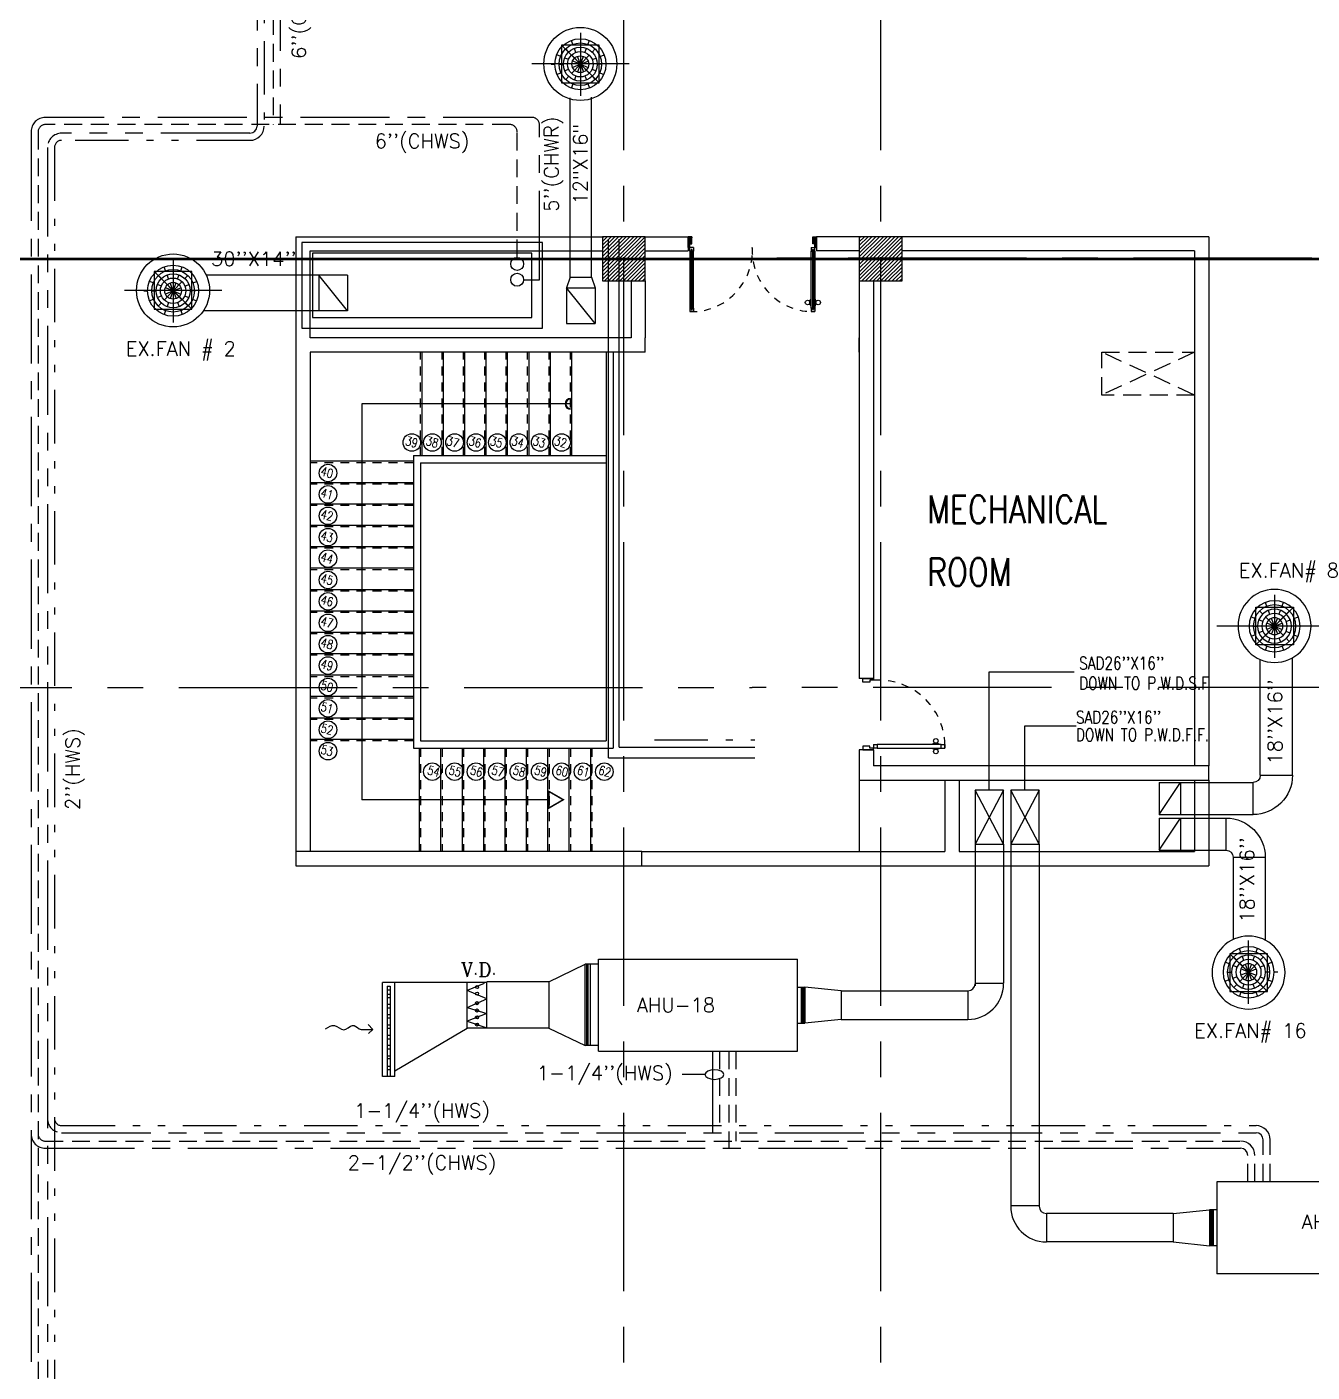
# Model space of a CAD drawing. Extents: x 88808.2 to 88901.9, y 39921.6 to 40000.1.
# Drawn here: x 88866.8 to 88884.82, y 39940.48 to 39959.34 of the extents above; entities that cross this region are included whole.
import ezdxf
from ezdxf.enums import TextEntityAlignment as Align

# ---------------------------------------------------------------- set-up
doc = ezdxf.new("R2010")
doc.units = 0
doc.header["$MEASUREMENT"] = 0
for name, pattern in [('2DASHES', [1.7, 0.75, -0.25, 0.1, -0.25, 0.1, -0.25]), ('CENTER', [2, 1.25, -0.25, 0.25, -0.25]), ('CENTERX2', [4, 2.5, -0.5, 0.5, -0.5]), ('HIDDEN', [0.375, 0.25, -0.125]), ('HIDDEN2', [0.1875, 0.125, -0.0625]), ('PHANTOM', [2.5, 1.25, -0.25, 0.25, -0.25, 0.25, -0.25])]:
    doc.linetypes.add(name, pattern=pattern)
for name, color, linetype in [('AXES', 11, 'CENTERX2'), ('COL', 11, 'CONTINUOUS'), ('DOOR', 11, 'CONTINUOUS'), ('DOOR-NO', 5, 'CONTINUOUS'), ('DUCT', 6, 'CONTINUOUS'), ('EJ', 11, 'CONTINUOUS'), ('EXDUCT', 6, 'CONTINUOUS'), ('HAT', 11, 'CONTINUOUS'), ('IND-ES-L', 11, '2DASHES'), ('RM-NAME', 2, 'CONTINUOUS'), ('ROOF', 11, 'CONTINUOUS'), ('ROOF1', 4, 'CONTINUOUS'), ('SAD', 6, 'CONTINUOUS'), ('SHAFT', 11, 'CONTINUOUS'), ('STR', 11, 'CONTINUOUS'), ('STR-H', 11, 'HIDDEN2'), ('TEXT-AC', 2, 'CONTINUOUS'), ('TXT', 6, 'CONTINUOUS'), ('WALL', 11, 'CONTINUOUS')]:
    doc.layers.add(name, color=color, linetype=linetype)
doc.styles.add('ROMANS', font='ROMANS.shx')
doc.styles.add('STYLE1', font='romanc.shx', dxfattribs={"height": 200})

# ---------------------------------------------------------------- blocks, each defined once
blk = doc.blocks.new('C5')
at = {"layer": 'HAT', "linetype": 'ByBlock'}
h = blk.add_hatch(dxfattribs=at)
h.set_pattern_fill('ANSI31', color=256, scale=300, style=0)
h.set_pattern_definition([(45, (-223356.182, -51411.005), (-26.516504, 26.516504), [])])
h.paths.add_polyline_path([(300, 300), (0, 300), (0, 0), (300, 0)])
h.paths.add_polyline_path([(600, 300), (300, 300), (300, 0), (600, 0)])
at = {"layer": 'COL'}
blk.add_lwpolyline([(600, 300), (0, 300), (0, 0), (600, 0)], close=True, dxfattribs=at)
blk = doc.blocks.new('A$C272A55A0')
at = {"layer": 'DOOR', "color": 0, "linetype": 'ByBlock'}
for p, q in [((0, 900), (0, 1050)), ((50, 1050), (0, 1050)), ((25, 950), (50, 950)), ((25, 900), (25, 950)), ((50, 950), (50, 1050)), ((1750, 950), (1750, 1050)), ((1750, 1050), (1800, 1050)), ((1775, 950), (1750, 950)), ((1775, 900), (1775, 950)), ((1800, 1050), (1800, 900)), ((0, 900), (25, 900)), ((75, 900), (25, 900)), ((25, 850), (25, 900)), ((42, 850), (25, 850)), ((58, 870), (42, 870)), ((42, 870), (42, 850)), ((58, 850), (58, 870)), ((75, 850), (58, 850)), ((75, 900), (75, 850)), ((1725, 900), (1775, 900)), ((1725, 900), (1725, 850)), ((1725, 850), (1742, 850)), ((1742, 870), (1758, 870)), ((1742, 850), (1742, 870)), ((1758, 870), (1758, 850)), ((1758, 850), (1775, 850)), ((1800, 900), (1775, 900)), ((1775, 850), (1775, 900)), ((25, 50), (42, 50)), ((25, 50), (25, 0)), ((25, 0), (75, 0)), ((75, 0), (25, 0)), ((42, 50), (42, 30)), ((42, 30), (58, 30)), ((58, 50), (75, 50)), ((58, 50), (58, 30)), ((75, 50), (75, 0)), ((1718, 160), (1709, 160)), ((1709, 95), (1709, 160)), ((1718, 95), (1709, 95)), ((1725, 173), (1718, 173)), ((1718, 173), (1718, 83)), ((1718, 95), (1718, 160)), ((1725, 83), (1718, 83)), ((1742, 50), (1725, 50)), ((1725, 50), (1725, 0)), ((1775, 0), (1725, 0)), ((1725, 0), (1775, 0)), ((1742, 50), (1742, 30)), ((1758, 30), (1742, 30)), ((1775, 50), (1758, 50)), ((1758, 50), (1758, 30)), ((1775, 173), (1782, 173)), ((1775, 83), (1782, 83)), ((1775, 50), (1775, 0)), ((1782, 173), (1782, 83)), ((1782, 160), (1791, 160)), ((1782, 95), (1782, 160)), ((1782, 95), (1791, 95)), ((1791, 95), (1791, 160))]:
    blk.add_line(p, q, dxfattribs=at)
at = {"layer": 'DOOR', "color": 9, "linetype": 'ByBlock'}
for p, q in [((50, 1050), (0, 1010)), ((50, 1050), (0, 937)), ((50, 1050), (37, 950)), ((1750, 1050), (1800, 1010)), ((1750, 1050), (1800, 937)), ((1750, 1050), (1763, 950))]:
    blk.add_line(p, q, dxfattribs=at)
at = {"layer": 'DOOR', "linetype": 'ByBlock'}
for p, q in [((25, 850), (25, 50)), ((42, 850), (42, 50)), ((58, 850), (58, 50)), ((75, 50), (75, 850)), ((1725, 50), (1725, 850)), ((1742, 850), (1742, 50)), ((1758, 850), (1758, 50)), ((1775, 850), (1775, 50))]:
    blk.add_line(p, q, dxfattribs=at)
at = {"layer": 'DOOR', "color": 0, "linetype": 'ByBlock'}
for centre in [(1676, 128), (1824, 128)]:
    blk.add_circle(centre, 32.4, dxfattribs=at)
at = {"layer": 'DOOR', "color": 9, "linetype": 'ByBlock'}
for centre, radius, start, end in [((50, 1050), 54.4, 203.2074, 270), ((50, 1050), 74.4, 227.7764, 270), ((50, 1050), 94.4, 238.0182, 270), ((50, 1050), 114, 244.0838, 257.3774), ((50, 1050), 34.4, 180, 270), ((50, 1050), 14.4, 180, 270), ((1750, 1050), 14.4, 270, 0), ((1750, 1050), 34.4, 270, 0), ((1750, 1050), 54.4, 270, 336.7926), ((1750, 1050), 74.4, 270, 312.2236), ((1750, 1050), 94.4, 270, 301.9818), ((1750, 1050), 114, 282.6226, 295.9162), ((50, 1050), 134, 248.1598, 259.28), ((50, 1050), 154, 251.1053, 256.2858), ((1750, 1050), 134, 280.72, 291.8402), ((1750, 1050), 154, 283.7142, 288.8947)]:
    blk.add_arc(centre, radius, start, end, dxfattribs=at)
at = {"layer": 'DOOR', "linetype": 'HIDDEN', "ltscale": 0.5}
for centre, start, end in [((50, 851), 268.3174, 3.2965), ((1750, 851), 176.7035, 271.6826)]:
    blk.add_arc(centre, 851, start, end, dxfattribs=at)
at = {"layer": 'WALL', "linetype": 'ByBlock'}
blk.add_line((1800, 900), (1800, 1050), dxfattribs=at)
blk = doc.blocks.new('STL-DR')
at = {"layer": 'DOOR', "color": 0, "linetype": 'ByBlock'}
blk.add_line((0, -150), (0, 0), dxfattribs=at)
at = {"layer": 'DOOR', "linetype": 'ByBlock'}
for p, q in [((50, 0), (0, 0)), ((50, -100), (50, 0)), ((0, -150), (25, -150)), ((25, -150), (25, -100)), ((25, -100), (50, -100)), ((25, -200), (25, -150)), ((75, -150), (25, -150)), ((75, -150), (75, -200)), ((950, 0), (1000, 0)), ((950, -100), (950, 0)), ((975, -100), (950, -100)), ((975, -150), (975, -100)), ((1000, -150), (975, -150)), ((1000, 0), (1000, -150)), ((25, -200), (25, -1100)), ((75, -200), (25, -200)), ((75, -1100), (75, -200)), ((9, -1055), (9, -990)), ((18, -990), (9, -990)), ((18, -1055), (9, -1055)), ((25, -978), (18, -978)), ((18, -978), (18, -1068)), ((18, -1055), (18, -990)), ((25, -1068), (18, -1068)), ((25, -1100), (25, -1150)), ((25, -1100), (75, -1100)), ((75, -978), (82, -978)), ((75, -1068), (82, -1068)), ((75, -1100), (75, -1150)), ((82, -978), (82, -1068)), ((82, -1055), (82, -990)), ((82, -990), (91, -990)), ((82, -1055), (91, -1055)), ((91, -1055), (91, -990)), ((75, -1150), (25, -1150)), ((25, -1150), (75, -1150))]:
    blk.add_line(p, q, dxfattribs=at)
for centre in [(-24, -1023), (124, -1023)]:
    blk.add_circle(centre, 32.4, dxfattribs=at)
at = {"layer": 'DOOR', "linetype": 'HIDDEN', "ltscale": 0.5}
blk.add_arc((50, -223), 928, 271.544, 4.4816, dxfattribs=at)
at = {"layer": 'WALL'}
for p, q in [((0, 0), (0, -150)), ((0, 0), (0, -150)), ((1000, 0), (1000, -150))]:
    blk.add_line(p, q, dxfattribs=at)

msp = doc.modelspace()

# ---------------------------------------------------------------- hatches: boundary and pattern name
at = {"layer": 'DOOR-NO'}
h = msp.add_hatch(dxfattribs=at)
h.set_pattern_fill('ANSI37', color=11, scale=100, angle=180, style=0)
h.set_pattern_definition([(315, (88883.199452, 40105.043749), (-0.0088388347, -0.0088388348), []), (225, (88883.199452, 40105.043749), (-0.0088388347, 0.0088388348), [])])
h.paths.add_polyline_path([(88877.655, 39945.877), (88877.705, 39945.877), (88877.705, 39945.371), (88877.655, 39945.371)])
h = msp.add_hatch(dxfattribs=at)
h.set_pattern_fill('ANSI37', color=11, scale=100, angle=180, style=0)
h.set_pattern_definition([(225, (88877.887452, 40101.92303), (0.0088388347, -0.0088388348), []), (315, (88877.887452, 40101.92303), (0.0088388347, 0.0088388348), [])])
h.paths.add_polyline_path([(88883.432, 39942.756), (88883.382, 39942.756), (88883.382, 39942.25), (88883.432, 39942.25)])

# ---------------------------------------------------------------- linework, layer by layer
at = {"layer": 'AXES'}
for p, q in [((88875.17, 39921.615), (88875.17, 39999.428)), ((88878.77, 39921.615), (88878.77, 39999.428)), ((88809.28, 39956.1), (88876.97, 39956.1)), ((88900.814, 39956.1), (88876.97, 39956.1)), ((88809.28, 39956.08), (88876.97, 39956.08)), ((88900.814, 39956.08), (88876.97, 39956.08)), ((88808.93, 39950.08), (88876.97, 39950.08)), ((88901.164, 39950.08), (88876.97, 39950.08))]:
    msp.add_line(p, q, dxfattribs=at)
at = {"layer": 'COL'}
for p, q in [((88883.37, 39948.98), (88878.67, 39948.98)), ((88883.37, 39948.78), (88883.37, 39948.98)), ((88878.47, 39948.78), (88883.37, 39948.78)), ((88875.42, 39947.78), (88879.67, 39947.78)), ((88875.42, 39947.58), (88879.67, 39947.58))]:
    msp.add_line(p, q, dxfattribs=at)
msp.add_lwpolyline([(88883.37, 39948.78), (88883.37, 39948.98)], dxfattribs=at)
msp.add_lwpolyline([(88875.42, 39947.78), (88870.57, 39947.78), (88870.57, 39947.58), (88875.42, 39947.58)], close=True, dxfattribs=at)
at = {"layer": 'DOOR-NO', "color": 10, "linetype": 'HIDDEN'}
for p, q in [((88870.25, 39976.354), (88870.25, 39957.972)), ((88866.957, 39957.872), (88866.957, 39934.395)), ((88873.572, 39957.972), (88867.057, 39957.972)), ((88873.672, 39956.109), (88873.672, 39957.872)), ((88876.741, 39944.977), (88876.741, 39943.718)), ((88867.057, 39943.718), (88883.816, 39943.718)), ((88884.016, 39943.148), (88884.016, 39943.518))]:
    msp.add_line(p, q, dxfattribs=at)
at = {"layer": 'DOOR-NO', "color": 6, "linetype": '2DASHES'}
for p, q in [((88870.126, 39976.142), (88870.126, 39957.972)), ((88867.186, 39957.651), (88867.186, 39934.611)), ((88869.926, 39957.751), (88867.286, 39957.751)), ((88867.286, 39943.935), (88884.033, 39943.935))]:
    msp.add_line(p, q, dxfattribs=at)
at = {"layer": 'DOOR-NO', "color": 5, "linetype": 'CENTER'}
for p, q in [((88870.35, 39976.254), (88870.35, 39957.972)), ((88873.885, 39958.072), (88867.057, 39958.072)), ((88866.857, 39957.872), (88866.857, 39934.295)), ((88873.985, 39955.795), (88873.985, 39957.972)), ((88867.057, 39943.618), (88883.816, 39943.618))]:
    msp.add_line(p, q, dxfattribs=at)
at = {"layer": 'DOOR-NO', "color": 2, "linetype": 'PHANTOM'}
for p, q in [((88870.026, 39976.042), (88870.026, 39957.951)), ((88869.926, 39957.851), (88867.286, 39957.851)), ((88867.086, 39957.651), (88867.086, 39934.511)), ((88876.41, 39944.977), (88876.41, 39943.835)), ((88867.286, 39943.835), (88884.033, 39943.835))]:
    msp.add_line(p, q, dxfattribs=at)
at = {"layer": 'DOOR-NO', "color": 5}
msp.add_line((88873.763, 39955.795), (88873.985, 39955.795), dxfattribs=at)
at = {"layer": 'DOOR-NO', "color": 3}
for p, q in [((88874.625, 39945.056), (88874.625, 39946.198)), ((88874.652, 39945.056), (88874.652, 39946.198)), ((88874.671, 39945.056), (88874.671, 39946.198)), ((88874.702, 39945.056), (88874.702, 39946.198)), ((88877.655, 39945.877), (88877.655, 39945.371)), ((88877.705, 39945.877), (88877.705, 39945.371)), ((88883.382, 39942.756), (88883.382, 39942.25)), ((88883.432, 39942.756), (88883.432, 39942.25))]:
    msp.add_line(p, q, dxfattribs=at)
at = {"layer": 'DOOR-NO', "color": 6}
for p, q in [((88874.815, 39946.267), (88877.605, 39946.267)), ((88874.815, 39944.977), (88874.815, 39946.267)), ((88874.815, 39944.977), (88874.815, 39946.267)), ((88877.605, 39944.977), (88877.605, 39946.267)), ((88874.815, 39944.977), (88877.605, 39944.977)), ((88886.272, 39943.148), (88883.482, 39943.148)), ((88883.482, 39943.148), (88883.482, 39941.858)), ((88886.272, 39941.858), (88883.482, 39941.858))]:
    msp.add_line(p, q, dxfattribs=at)
at = {"layer": 'DOOR-NO', "color": 6, "linetype": 'HIDDEN'}
for p, q in [((88876.51, 39944.977), (88876.51, 39943.935)), ((88884.233, 39943.148), (88884.233, 39943.735))]:
    msp.add_line(p, q, dxfattribs=at)
at = {"layer": 'DOOR-NO', "color": 5, "linetype": 'HIDDEN'}
for p, q in [((88876.641, 39944.977), (88876.641, 39943.618)), ((88883.916, 39943.148), (88883.916, 39943.518))]:
    msp.add_line(p, q, dxfattribs=at)
at = {"layer": 'DOOR-NO', "color": 4}
msp.add_line((88876.306, 39944.65), (88875.988, 39944.65), dxfattribs=at)
at = {"layer": 'DOOR-NO', "color": 2, "linetype": 'HIDDEN'}
msp.add_line((88884.133, 39943.148), (88884.133, 39943.735), dxfattribs=at)
at = {"layer": 'DOOR-NO', "color": 4}
for points in [[(88880.293, 39948.64), (88880.293, 39950.298), (88881.481, 39950.298)], [(88880.793, 39948.64), (88880.793, 39949.539), (88881.51, 39949.539)]]:
    msp.add_lwpolyline(points, dxfattribs=at)
at = {"layer": 'DOOR-NO', "color": 5, "linetype": 'CENTER'}
for centre, major_axis, start_param, end_param in [((88867.057, 39957.872), (-0.141, 0.141), -0.785398, 0.785398), ((88873.885, 39957.972), (-0.0707, 0.0707), 3.926991, 5.497787), ((88867.057, 39943.818), (-0.141, 0.141), 0.785398, 2.356194)]:
    msp.add_ellipse(centre, major_axis=major_axis, ratio=1, start_param=start_param, end_param=end_param, dxfattribs=at)
at = {"layer": 'DOOR-NO', "color": 10, "linetype": 'HIDDEN'}
for centre, major_axis, start_param, end_param in [((88867.057, 39957.872), (0.0707, 0.0707), 0.785398, 2.356194), ((88873.572, 39957.872), (-0.0707, 0.0707), 3.926991, 5.497787), ((88867.057, 39943.818), (-0.0707, 0.0707), 0.785398, 2.356194)]:
    msp.add_ellipse(centre, major_axis=major_axis, ratio=1, start_param=start_param, end_param=end_param, dxfattribs=at)
at = {"layer": 'DOOR-NO', "color": 2, "linetype": 'HIDDEN'}
for centre, major_axis in [((88867.286, 39957.651), (0.141, 0.141)), ((88867.286, 39944.035), (-0.141, 0.141))]:
    msp.add_ellipse(centre, major_axis=major_axis, ratio=1, start_param=0.785398, end_param=2.356194, dxfattribs=at)
at = {"layer": 'DOOR-NO', "color": 2}
msp.add_ellipse((88869.926, 39957.951), major_axis=(0.0707, 0.0707), ratio=1, start_param=3.926991, end_param=5.497787, dxfattribs=at)
at = {"layer": 'DOOR-NO', "color": 6}
for centre, major_axis in [((88869.926, 39957.951), (0.141, 0.141)), ((88884.033, 39943.735), (-0.141, 0.141))]:
    msp.add_ellipse(centre, major_axis=major_axis, ratio=1, start_param=3.926991, end_param=5.497787, dxfattribs=at)
at = {"layer": 'DOOR-NO', "color": 6, "linetype": 'HIDDEN'}
for centre, major_axis in [((88867.286, 39957.651), (0.0707, 0.0707)), ((88867.286, 39944.035), (-0.0707, 0.0707))]:
    msp.add_ellipse(centre, major_axis=major_axis, ratio=1, start_param=0.785398, end_param=2.356194, dxfattribs=at)
at = {"layer": 'DOOR-NO', "color": 10}
for centre, major_axis, end_param in [((88873.673, 39956.018), (0.0641, 0.0641), 11.780972), ((88873.673, 39955.796), (0.0641, 0.0641), 11.780972), ((88883.816, 39943.518), (0.141, 0.141), 7.068583)]:
    msp.add_ellipse(centre, major_axis=major_axis, ratio=1, start_param=5.497787, end_param=end_param, dxfattribs=at)
at = {"layer": 'DOOR-NO', "color": 4, "extrusion": (0, 0, -1)}
msp.add_ellipse((88876.439, 39944.65), major_axis=(0.133, 0), ratio=0.5, start_param=3.141593, end_param=9.424778, dxfattribs=at)
at = {"layer": 'DOOR-NO', "color": 4}
msp.add_ellipse((88884.033, 39943.735), major_axis=(-0.0707, 0.0707), ratio=1, start_param=3.926991, end_param=5.497787, dxfattribs=at)
at = {"layer": 'DOOR-NO', "color": 5}
msp.add_ellipse((88883.816, 39943.518), major_axis=(-0.0707, 0.0707), ratio=1, start_param=3.926991, end_param=5.497787, dxfattribs=at)
at = {"layer": 'DUCT', "color": 11}
for p, q in [((88874.456, 39959.096), (88874.434, 39959.152)), ((88874.559, 39959.26), (88874.559, 39958.373)), ((88874.666, 39959.096), (88874.688, 39959.152)), ((88874.286, 39958.927), (88874.23, 39958.949)), ((88874.823, 39958.558), (88874.295, 39959.086)), ((88874.823, 39959.086), (88874.295, 39959.086)), ((88874.295, 39959.086), (88874.295, 39958.558)), ((88874.397, 39958.989), (88874.355, 39959.032)), ((88874.561, 39958.818), (88874.438, 39958.945)), ((88874.498, 39958.984), (88874.477, 39959.04)), ((88874.561, 39958.818), (88874.519, 39958.928)), ((88874.561, 39958.818), (88874.684, 39958.945)), ((88874.561, 39958.818), (88874.603, 39958.928)), ((88874.624, 39958.984), (88874.645, 39959.04)), ((88874.725, 39958.989), (88874.767, 39959.032)), ((88874.823, 39958.558), (88874.823, 39959.086)), ((88874.836, 39958.927), (88874.892, 39958.949)), ((88875.242, 39958.822), (88873.88, 39958.822)), ((88874.265, 39958.818), (88874.325, 39958.818)), ((88874.397, 39958.883), (88874.341, 39958.905)), ((88874.4, 39958.748), (88874.345, 39958.724)), ((88874.561, 39958.82), (88874.438, 39958.692)), ((88874.561, 39958.818), (88874.453, 39958.861)), ((88874.561, 39958.818), (88874.454, 39958.772)), ((88874.561, 39958.82), (88874.519, 39958.71)), ((88874.561, 39958.818), (88874.669, 39958.861)), ((88874.561, 39958.82), (88874.684, 39958.692)), ((88874.561, 39958.82), (88874.603, 39958.71)), ((88874.561, 39958.818), (88874.668, 39958.772)), ((88874.723, 39958.748), (88874.777, 39958.724)), ((88874.725, 39958.883), (88874.781, 39958.905)), ((88874.857, 39958.818), (88874.797, 39958.818)), ((88874.29, 39958.7), (88874.235, 39958.676)), ((88874.295, 39958.558), (88874.823, 39958.558)), ((88874.397, 39958.649), (88874.355, 39958.606)), ((88874.498, 39958.654), (88874.477, 39958.598)), ((88874.624, 39958.654), (88874.645, 39958.598)), ((88874.725, 39958.649), (88874.767, 39958.606)), ((88874.832, 39958.7), (88874.887, 39958.676)), ((88874.456, 39958.542), (88874.434, 39958.486)), ((88874.666, 39958.542), (88874.688, 39958.486)), ((88868.585, 39955.91), (88868.585, 39955.382)), ((88869.113, 39955.91), (88868.585, 39955.91)), ((88869.113, 39955.382), (88868.585, 39955.91)), ((88868.745, 39955.92), (88868.724, 39955.976)), ((88868.849, 39956.084), (88868.849, 39955.197)), ((88868.956, 39955.92), (88868.977, 39955.976)), ((88869.113, 39955.382), (88869.113, 39955.91)), ((88868.575, 39955.751), (88868.519, 39955.773)), ((88868.686, 39955.707), (88868.631, 39955.729)), ((88868.686, 39955.813), (88868.644, 39955.856)), ((88868.85, 39955.642), (88868.728, 39955.769)), ((88868.787, 39955.808), (88868.766, 39955.864)), ((88868.85, 39955.642), (88868.809, 39955.752)), ((88868.85, 39955.642), (88868.973, 39955.769)), ((88868.85, 39955.642), (88868.892, 39955.752)), ((88868.913, 39955.808), (88868.934, 39955.864)), ((88869.014, 39955.813), (88869.056, 39955.856)), ((88869.014, 39955.707), (88869.07, 39955.729)), ((88869.126, 39955.751), (88869.181, 39955.773)), ((88869.531, 39955.646), (88868.169, 39955.646)), ((88868.554, 39955.642), (88868.614, 39955.642)), ((88868.689, 39955.572), (88868.634, 39955.548)), ((88868.85, 39955.644), (88868.728, 39955.516)), ((88868.85, 39955.642), (88868.742, 39955.685)), ((88868.85, 39955.642), (88868.744, 39955.596)), ((88868.85, 39955.644), (88868.809, 39955.534)), ((88868.85, 39955.642), (88868.958, 39955.685)), ((88868.85, 39955.644), (88868.892, 39955.534)), ((88868.85, 39955.644), (88868.973, 39955.516)), ((88868.85, 39955.642), (88868.957, 39955.596)), ((88869.012, 39955.572), (88869.067, 39955.548)), ((88869.146, 39955.642), (88869.086, 39955.642)), ((88868.579, 39955.524), (88868.524, 39955.5)), ((88868.585, 39955.382), (88869.113, 39955.382)), ((88868.686, 39955.473), (88868.644, 39955.43)), ((88868.745, 39955.366), (88868.724, 39955.31)), ((88868.787, 39955.478), (88868.766, 39955.422)), ((88868.913, 39955.478), (88868.934, 39955.422)), ((88868.956, 39955.366), (88868.977, 39955.31)), ((88869.014, 39955.473), (88869.056, 39955.43)), ((88869.122, 39955.524), (88869.177, 39955.5)), ((88884.028, 39950.678), (88884.556, 39951.206)), ((88884.292, 39951.379), (88884.292, 39950.493)), ((88884.015, 39951.047), (88883.959, 39951.069)), ((88884.127, 39951.002), (88884.071, 39951.025)), ((88884.126, 39951.108), (88884.085, 39951.151)), ((88884.29, 39950.938), (88884.168, 39951.065)), ((88884.228, 39951.103), (88884.206, 39951.159)), ((88884.29, 39950.938), (88884.249, 39951.047)), ((88884.29, 39950.938), (88884.413, 39951.065)), ((88884.29, 39950.938), (88884.332, 39951.047)), ((88884.353, 39951.103), (88884.375, 39951.159)), ((88884.454, 39951.002), (88884.51, 39951.025)), ((88884.455, 39951.108), (88884.496, 39951.151)), ((88884.566, 39951.047), (88884.622, 39951.069)), ((88883.483, 39950.942), (88884.971, 39950.942)), ((88884.019, 39950.819), (88883.964, 39950.795)), ((88883.994, 39950.938), (88884.054, 39950.938)), ((88884.129, 39950.867), (88884.074, 39950.843)), ((88884.29, 39950.939), (88884.168, 39950.812)), ((88884.29, 39950.938), (88884.182, 39950.98)), ((88884.29, 39950.938), (88884.184, 39950.891)), ((88884.29, 39950.939), (88884.249, 39950.829)), ((88884.29, 39950.938), (88884.398, 39950.98)), ((88884.29, 39950.939), (88884.332, 39950.829)), ((88884.29, 39950.939), (88884.413, 39950.812)), ((88884.29, 39950.938), (88884.397, 39950.891)), ((88884.452, 39950.867), (88884.507, 39950.843)), ((88884.587, 39950.938), (88884.527, 39950.938)), ((88884.562, 39950.819), (88884.617, 39950.795)), ((88884.126, 39950.769), (88884.085, 39950.725)), ((88884.185, 39950.661), (88884.164, 39950.605)), ((88884.228, 39950.773), (88884.206, 39950.717)), ((88884.353, 39950.773), (88884.375, 39950.717)), ((88884.396, 39950.661), (88884.417, 39950.605)), ((88884.455, 39950.769), (88884.496, 39950.725)), ((88883.928, 39945.644), (88883.928, 39946.531)), ((88883.664, 39946.345), (88884.192, 39945.817)), ((88883.762, 39946.255), (88883.72, 39946.298)), ((88883.821, 39946.362), (88883.799, 39946.418)), ((88883.863, 39946.25), (88883.842, 39946.306)), ((88883.989, 39946.25), (88884.01, 39946.306)), ((88884.032, 39946.362), (88884.053, 39946.418)), ((88884.09, 39946.255), (88884.132, 39946.298)), ((88883.655, 39946.204), (88883.6, 39946.228)), ((88883.765, 39946.156), (88883.71, 39946.18)), ((88883.926, 39946.084), (88883.804, 39946.211)), ((88883.926, 39946.086), (88883.82, 39946.132)), ((88883.926, 39946.084), (88883.885, 39946.194)), ((88883.926, 39946.084), (88884.049, 39946.211)), ((88883.926, 39946.084), (88883.968, 39946.194)), ((88883.926, 39946.086), (88884.033, 39946.132)), ((88884.088, 39946.156), (88884.143, 39946.18)), ((88884.198, 39946.204), (88884.253, 39946.228)), ((88883.651, 39945.977), (88883.595, 39945.954)), ((88883.63, 39946.086), (88883.69, 39946.086)), ((88883.762, 39946.021), (88883.707, 39945.999)), ((88883.762, 39945.915), (88883.72, 39945.872)), ((88883.926, 39946.086), (88883.804, 39945.958)), ((88883.926, 39946.086), (88883.818, 39946.043)), ((88883.863, 39945.92), (88883.842, 39945.864)), ((88883.926, 39946.086), (88883.885, 39945.976)), ((88883.926, 39946.086), (88883.968, 39945.976)), ((88883.926, 39946.086), (88884.049, 39945.958)), ((88883.926, 39946.086), (88884.034, 39946.043)), ((88883.989, 39945.92), (88884.01, 39945.864)), ((88884.09, 39946.021), (88884.146, 39945.999)), ((88884.09, 39945.915), (88884.132, 39945.872)), ((88884.222, 39946.086), (88884.162, 39946.086)), ((88884.202, 39945.977), (88884.257, 39945.954)), ((88884.338, 39946.086), (88884.282, 39946.086)), ((88883.821, 39945.808), (88883.799, 39945.752)), ((88884.032, 39945.808), (88884.053, 39945.752))]:
    msp.add_line(p, q, dxfattribs=at)
at = {"layer": 'DUCT', "color": 1}
for p, q in [((88874.149, 39958.818), (88874.205, 39958.818)), ((88868.438, 39955.642), (88868.494, 39955.642)), ((88884.185, 39951.215), (88884.164, 39951.271)), ((88884.396, 39951.215), (88884.417, 39951.271)), ((88884.703, 39950.938), (88884.647, 39950.938))]:
    msp.add_line(p, q, dxfattribs=at)
at = {"layer": 'DUCT'}
for p, q in [((88871.294, 39955.36), (88869.272, 39955.36)), ((88884.028, 39950.678), (88884.028, 39951.206)), ((88884.028, 39951.206), (88884.556, 39951.206)), ((88884.556, 39951.206), (88884.556, 39950.678)), ((88884.556, 39950.678), (88884.028, 39950.678)), ((88884.192, 39946.345), (88883.664, 39946.345)), ((88883.664, 39946.345), (88883.664, 39945.817)), ((88884.192, 39945.817), (88884.192, 39946.345)), ((88874.115, 39945.952), (88874.625, 39946.198)), ((88874.815, 39946.198), (88874.625, 39946.198)), ((88872.973, 39945.943), (88871.787, 39945.943)), ((88871.787, 39944.625), (88871.787, 39945.943)), ((88871.958, 39944.625), (88871.958, 39945.943)), ((88873.25, 39945.943), (88872.202, 39945.943)), ((88874.115, 39945.952), (88873.25, 39945.952)), ((88874.115, 39945.952), (88874.115, 39945.302)), ((88871.958, 39945.845), (88871.958, 39945.878)), ((88871.958, 39945.759), (88871.958, 39945.845)), ((88877.605, 39945.877), (88877.705, 39945.877)), ((88878.218, 39945.824), (88877.705, 39945.877)), ((88878.218, 39945.824), (88878.218, 39945.424)), ((88883.664, 39945.817), (88884.192, 39945.817)), ((88871.648, 39945.284), (88871.583, 39945.355)), ((88877.605, 39945.371), (88877.705, 39945.371)), ((88878.218, 39945.424), (88877.705, 39945.371)), ((88871.484, 39945.284), (88871.648, 39945.284)), ((88871.648, 39945.284), (88871.589, 39945.225)), ((88871.958, 39944.703), (88872.973, 39945.302)), ((88873.848, 39945.302), (88872.973, 39945.302)), ((88874.115, 39945.302), (88872.973, 39945.302)), ((88874.115, 39945.302), (88874.625, 39945.056)), ((88874.815, 39945.056), (88874.625, 39945.056)), ((88871.958, 39944.625), (88871.787, 39944.625)), ((88882.869, 39942.703), (88883.382, 39942.756)), ((88883.482, 39942.756), (88883.382, 39942.756)), ((88882.869, 39942.703), (88882.869, 39942.303)), ((88882.869, 39942.303), (88883.382, 39942.25)), ((88883.482, 39942.25), (88883.382, 39942.25))]:
    msp.add_line(p, q, dxfattribs=at)
at = {"layer": 'DUCT', "linetype": 'ByBlock'}
for p, q in [((88880.493, 39947.88), (88880.093, 39948.64)), ((88880.493, 39948.64), (88880.093, 39947.88)), ((88880.993, 39948.64), (88880.593, 39947.88)), ((88880.993, 39947.88), (88880.593, 39948.64)), ((88880.093, 39947.88), (88880.093, 39945.895)), ((88880.493, 39947.88), (88880.493, 39945.932)), ((88880.593, 39947.88), (88880.593, 39942.803)), ((88880.993, 39947.88), (88880.993, 39942.803)), ((88880.093, 39945.932), (88880.493, 39945.932)), ((88878.218, 39945.824), (88879.993, 39945.824)), ((88879.993, 39945.824), (88879.993, 39945.424)), ((88878.218, 39945.424), (88879.993, 39945.424)), ((88880.993, 39942.811), (88880.593, 39942.811)), ((88882.869, 39942.703), (88881.093, 39942.703)), ((88881.093, 39942.703), (88881.093, 39942.303)), ((88882.869, 39942.303), (88881.093, 39942.303))]:
    msp.add_line(p, q, dxfattribs=at)
at = {"layer": 'DUCT', "color": 3}
for p, q in [((88873.211, 39945.929), (88872.971, 39945.831)), ((88872.973, 39945.302), (88872.973, 39945.943)), ((88873.25, 39945.302), (88873.25, 39945.952)), ((88871.851, 39945.889), (88871.894, 39945.889)), ((88871.851, 39945.84), (88871.894, 39945.84)), ((88871.851, 39945.779), (88871.894, 39945.779)), ((88871.851, 39945.731), (88871.894, 39945.731)), ((88873.25, 39945.713), (88872.971, 39945.831)), ((88872.973, 39945.302), (88872.973, 39945.817)), ((88871.851, 39945.636), (88871.894, 39945.636)), ((88871.851, 39945.587), (88871.894, 39945.587)), ((88872.973, 39945.59), (88873.25, 39945.713)), ((88872.973, 39945.59), (88873.25, 39945.508)), ((88871.851, 39945.491), (88871.894, 39945.491)), ((88871.851, 39945.444), (88871.894, 39945.444)), ((88871.851, 39945.349), (88871.894, 39945.349)), ((88873.25, 39945.508), (88872.973, 39945.399)), ((88872.973, 39945.399), (88873.25, 39945.305)), ((88871.851, 39945.299), (88871.894, 39945.299)), ((88871.851, 39945.204), (88871.894, 39945.204)), ((88871.851, 39945.152), (88871.894, 39945.152)), ((88871.894, 39945.058), (88871.851, 39945.058)), ((88871.851, 39945.012), (88871.894, 39945.012)), ((88871.851, 39944.914), (88871.894, 39944.914)), ((88871.894, 39944.869), (88871.851, 39944.869)), ((88871.851, 39944.768), (88871.894, 39944.768)), ((88871.851, 39944.72), (88871.894, 39944.72))]:
    msp.add_line(p, q, dxfattribs=at)
at = {"layer": 'DUCT', "color": 3, "linetype": 'HIDDEN', "ltscale": 450}
for p, q in [((88871.851, 39945.889), (88871.851, 39944.625)), ((88871.894, 39945.889), (88871.894, 39944.625))]:
    msp.add_line(p, q, dxfattribs=at)
at = {"layer": 'DUCT', "linetype": 'ByBlock'}
for points in [[(88880.093, 39948.64), (88880.093, 39947.88), (88880.493, 39947.88), (88880.493, 39948.64)], [(88880.593, 39948.64), (88880.593, 39947.88), (88880.993, 39947.88), (88880.993, 39948.64)]]:
    msp.add_lwpolyline(points, close=True, dxfattribs=at)
for centre, radius, start, end in [((88879.993, 39945.924), 0.5, 270, 0), ((88879.993, 39945.924), 0.1, 270, 0), ((88881.093, 39942.803), 0.5, 180, 270), ((88881.093, 39942.803), 0.1, 180, 270)]:
    msp.add_arc(centre, radius, start, end, dxfattribs=at)
at = {"layer": 'DUCT'}
for centre, major_axis, start_param, end_param in [((88874.559, 39958.822), (-0.362, 0.362), 3.926991, 10.210176), ((88868.849, 39955.646), (-0.362, 0.362), 3.926991, 10.210176), ((88871.484, 39945.323), (-0.0272, 0.0272), 1.65461, 2.356194)]:
    msp.add_ellipse(centre, major_axis=major_axis, ratio=1, start_param=start_param, end_param=end_param, dxfattribs=at)
at = {"layer": 'DUCT', "color": 11}
for centre, major_axis, start_param, end_param in [((88874.559, 39958.818), (0.253, 0.253), 5.497787, 11.780972), ((88874.559, 39958.818), (-0.211, 0.211), 3.926991, 10.210176), ((88874.559, 39958.818), (-0.168, 0.168), 3.926991, 10.210176), ((88874.559, 39958.818), (0.126, 0.126), 5.497787, 11.780972), ((88874.559, 39958.818), (-0.0832, 0.0832), 3.926991, 10.210176), ((88868.849, 39955.642), (0.253, 0.253), 5.497787, 11.780972), ((88868.849, 39955.642), (-0.211, 0.211), 3.926991, 10.210176), ((88868.849, 39955.642), (-0.168, 0.168), 3.926991, 10.210176), ((88868.849, 39955.642), (0.126, 0.126), 5.497787, 11.780972), ((88868.849, 39955.642), (-0.0832, 0.0832), 3.926991, 10.210176)]:
    msp.add_ellipse(centre, major_axis=major_axis, ratio=1, start_param=start_param, end_param=end_param, dxfattribs=at)
at = {"layer": 'DUCT', "extrusion": (0, 0, -1)}
for centre, major_axis, start_param, end_param in [((88884.292, 39950.942), (0.362, -0.362), 5.497787, 11.780972), ((88883.928, 39946.081), (0.362, 0.362), 3.926991, 10.210176)]:
    msp.add_ellipse(centre, major_axis=major_axis, ratio=1, start_param=start_param, end_param=end_param, dxfattribs=at)
at = {"layer": 'DUCT', "color": 11, "extrusion": (0, 0, -1)}
for centre, major_axis, start_param, end_param in [((88884.292, 39950.938), (0.253, -0.253), 5.497787, 11.780972), ((88884.292, 39950.938), (-0.211, -0.211), 3.926991, 10.210176), ((88884.292, 39950.938), (0.168, -0.168), 5.497787, 11.780972), ((88884.292, 39950.938), (0.126, -0.126), 5.497787, 11.780972), ((88884.292, 39950.938), (-0.0832, -0.0832), 3.926991, 10.210176), ((88883.928, 39946.086), (-0.253, 0.253), 5.497787, 11.780972), ((88883.928, 39946.086), (-0.211, 0.211), 5.497787, 11.780972), ((88883.928, 39946.086), (0.168, 0.168), 3.926991, 10.210176), ((88883.928, 39946.086), (-0.126, 0.126), 5.497787, 11.780972), ((88883.928, 39946.086), (-0.0832, 0.0832), 5.497787, 11.780972)]:
    msp.add_ellipse(centre, major_axis=major_axis, ratio=1, start_param=start_param, end_param=end_param, dxfattribs=at)
at = {"layer": 'DUCT', "color": 3}
for centre in [(88873.111, 39945.877), (88873.111, 39945.786), (88873.111, 39945.652), (88873.111, 39945.549), (88873.111, 39945.454), (88873.111, 39945.352)]:
    msp.add_ellipse(centre, major_axis=(-0.0151, 0.0151), ratio=1, start_param=3.926991, end_param=10.210176, dxfattribs=at)
at = {"layer": 'DUCT'}
msp.add_open_spline([(88870.987, 39945.29), (88871.029, 39945.318), (88871.115, 39945.378), (88871.24, 39945.226), (88871.357, 39945.373), (88871.428, 39945.319), (88871.459, 39945.293)], degree=3, knots=[0, 0, 0, 0, 347.989009, 719.951291, 1079.148431, 1350.181819, 1350.181819, 1350.181819, 1350.181819], dxfattribs=at)
at = {"layer": 'EJ'}
for p, q in [((88818.48, 39956.1), (88894.046, 39956.1)), ((88818.48, 39956.08), (88894.046, 39956.08))]:
    msp.add_line(p, q, dxfattribs=at)
at = {"layer": 'EXDUCT', "linetype": 'Continuous'}
for p, q in [((88874.417, 39955.831), (88874.417, 39958.349)), ((88874.717, 39955.831), (88874.717, 39958.355)), ((88871.294, 39955.86), (88869.313, 39955.86)), ((88870.894, 39955.86), (88870.894, 39955.36)), ((88871.294, 39955.36), (88870.894, 39955.86)), ((88871.294, 39955.86), (88871.294, 39955.36)), ((88874.417, 39955.831), (88874.367, 39955.681)), ((88874.417, 39955.831), (88874.717, 39955.831)), ((88874.717, 39955.831), (88874.767, 39955.681)), ((88874.767, 39955.181), (88874.367, 39955.681)), ((88874.367, 39955.681), (88874.367, 39955.181)), ((88874.367, 39955.681), (88874.767, 39955.681)), ((88874.767, 39955.681), (88874.767, 39955.181)), ((88874.367, 39955.181), (88874.767, 39955.181))]:
    msp.add_line(p, q, dxfattribs=at)
at = {"layer": 'EXDUCT', "linetype": 'ByBlock'}
for p, q in [((88884.093, 39948.847), (88884.093, 39950.471)), ((88884.543, 39948.847), (88884.543, 39950.496)), ((88882.675, 39948.747), (88883.993, 39948.747)), ((88882.675, 39948.747), (88882.675, 39948.297)), ((88882.675, 39948.297), (88882.975, 39948.747)), ((88882.975, 39948.747), (88882.975, 39948.297)), ((88883.993, 39948.297), (88883.993, 39948.747)), ((88884.093, 39948.847), (88884.543, 39948.847)), ((88882.675, 39948.297), (88883.993, 39948.297)), ((88882.675, 39948.247), (88882.675, 39947.797)), ((88882.675, 39947.797), (88882.975, 39948.247)), ((88882.675, 39948.247), (88883.612, 39948.247)), ((88882.975, 39948.247), (88882.975, 39947.797)), ((88883.612, 39947.797), (88883.612, 39948.247)), ((88882.675, 39947.797), (88883.612, 39947.797)), ((88883.712, 39947.697), (88883.712, 39946.545)), ((88883.712, 39947.697), (88884.162, 39947.697)), ((88884.162, 39947.697), (88884.162, 39946.536))]:
    msp.add_line(p, q, dxfattribs=at)
at = {"layer": 'EXDUCT', "linetype": 'ByBlock', "extrusion": (0, 0, -1)}
for centre, major_axis, start_param, end_param in [((88883.993, 39948.847), (-0.389, 0.389), 2.356194, 3.926991), ((88883.993, 39948.847), (0.0707, 0.0707), 0.785398, 2.356194), ((88883.612, 39947.697), (-0.389, 0.389), 0.785398, 2.356194), ((88883.612, 39947.697), (-0.0707, 0.0707), 0.785398, 2.356194)]:
    msp.add_ellipse(centre, major_axis=major_axis, ratio=1, start_param=start_param, end_param=end_param, dxfattribs=at)
at = {"layer": 'IND-ES-L'}
msp.add_line((88875.598, 39949.343), (88877.005, 39949.343), dxfattribs=at)
at = {"layer": 'ROOF', "linetype": 'Continuous'}
msp.add_line((88878.47, 39948.78), (88878.47, 39947.78), dxfattribs=at)
at = {"layer": 'ROOF1'}
for p, q in [((88874.03, 39956.317), (88870.655, 39956.317)), ((88870.655, 39956.317), (88870.655, 39955.117)), ((88874.03, 39955.117), (88874.03, 39956.317)), ((88873.88, 39956.167), (88870.805, 39956.167)), ((88870.805, 39956.167), (88870.805, 39955.267)), ((88873.88, 39955.267), (88873.88, 39956.167)), ((88870.805, 39955.267), (88873.88, 39955.267)), ((88870.655, 39955.117), (88874.03, 39955.117))]:
    msp.add_line(p, q, dxfattribs=at)
at = {"layer": 'SHAFT', "linetype": 'HIDDEN'}
for p, q in [((88883.17, 39954.78), (88881.87, 39954.18)), ((88883.17, 39954.18), (88881.87, 39954.78))]:
    msp.add_line(p, q, dxfattribs=at)
msp.add_lwpolyline([(88881.87, 39954.78), (88883.17, 39954.78), (88883.17, 39954.18), (88881.87, 39954.18)], close=True, dxfattribs=at)
at = {"layer": 'STR'}
for p, q in [((88872.34, 39953.33), (88872.34, 39954.78)), ((88872.64, 39953.33), (88872.64, 39954.78)), ((88872.94, 39953.33), (88872.94, 39954.78)), ((88873.24, 39953.33), (88873.24, 39954.78)), ((88873.54, 39953.33), (88873.54, 39954.78)), ((88873.84, 39953.33), (88873.84, 39954.78)), ((88874.14, 39953.33), (88874.14, 39954.78)), ((88874.44, 39953.33), (88874.44, 39954.78)), ((88874.92, 39954.78), (88874.92, 39949.33)), ((88875.02, 39954.78), (88875.02, 39949.23)), ((88874.42, 39954.055), (88871.495, 39954.055)), ((88871.495, 39954.055), (88871.495, 39948.505)), ((88872.22, 39953.33), (88872.22, 39949.23)), ((88872.22, 39953.33), (88874.92, 39953.33)), ((88872.22, 39953.25), (88870.77, 39953.25)), ((88872.32, 39953.23), (88872.32, 39949.33)), ((88872.32, 39953.23), (88874.92, 39953.23)), ((88872.22, 39952.95), (88870.77, 39952.95)), ((88872.22, 39952.65), (88870.77, 39952.65)), ((88872.22, 39952.35), (88870.77, 39952.35)), ((88872.22, 39952.05), (88870.77, 39952.05)), ((88872.22, 39951.75), (88870.77, 39951.75)), ((88872.22, 39951.45), (88870.77, 39951.45)), ((88872.22, 39951.15), (88870.77, 39951.15)), ((88872.22, 39950.85), (88870.77, 39950.85)), ((88872.22, 39950.55), (88870.77, 39950.55)), ((88872.22, 39950.25), (88870.77, 39950.25)), ((88872.22, 39949.95), (88870.77, 39949.95)), ((88872.22, 39949.65), (88870.77, 39949.65)), ((88872.22, 39949.35), (88870.77, 39949.35)), ((88872.32, 39949.33), (88874.92, 39949.33)), ((88872.22, 39949.23), (88875.02, 39949.23)), ((88872.3, 39949.23), (88872.3, 39947.78)), ((88872.6, 39949.23), (88872.6, 39947.78)), ((88872.9, 39949.23), (88872.9, 39947.78)), ((88873.2, 39949.23), (88873.2, 39947.78)), ((88873.5, 39949.23), (88873.5, 39947.78)), ((88873.8, 39949.23), (88873.8, 39947.78)), ((88874.1, 39949.23), (88874.1, 39947.78)), ((88874.4, 39949.23), (88874.4, 39947.78)), ((88874.7, 39949.23), (88874.7, 39947.78)), ((88874.12, 39948.505), (88871.495, 39948.505))]:
    msp.add_line(p, q, dxfattribs=at)
at = {"layer": 'STR', "const_width": 0.0215}
msp.add_lwpolyline([(88874.12, 39948.62), (88874.12, 39948.389), (88874.32, 39948.505)], close=True, dxfattribs=at)
at = {"layer": 'STR'}
for centre in [(88872.196, 39953.514), (88872.485, 39953.514), (88872.796, 39953.514), (88873.096, 39953.514), (88873.396, 39953.514), (88873.696, 39953.514), (88873.996, 39953.514), (88874.296, 39953.514), (88871.021, 39953.086), (88871.021, 39952.786), (88871.021, 39952.486), (88871.021, 39952.186), (88871.021, 39951.886), (88871.021, 39951.586), (88871.021, 39951.286), (88871.021, 39950.986), (88871.021, 39950.686), (88871.021, 39950.386), (88871.021, 39950.086), (88871.021, 39949.786), (88871.021, 39949.486), (88871.021, 39949.186), (88872.485, 39948.898), (88872.796, 39948.898), (88873.096, 39948.898), (88873.396, 39948.898), (88873.696, 39948.898), (88873.996, 39948.898), (88874.296, 39948.898), (88874.596, 39948.898), (88874.896, 39948.898)]:
    msp.add_circle(centre, 0.123, dxfattribs=at)
for radius in [0.075, 0.065]:
    msp.add_arc((88874.42, 39954.055), radius, 90, 270, dxfattribs=at)
at = {"layer": 'STR-H'}
for p, q in [((88872.32, 39953.33), (88872.32, 39954.78)), ((88872.62, 39953.33), (88872.62, 39954.78)), ((88872.92, 39953.33), (88872.92, 39954.78)), ((88873.22, 39953.33), (88873.22, 39954.78)), ((88873.52, 39953.33), (88873.52, 39954.78)), ((88873.82, 39953.33), (88873.82, 39954.78)), ((88874.12, 39953.33), (88874.12, 39954.78)), ((88874.42, 39953.33), (88874.42, 39954.78)), ((88872.22, 39953.23), (88870.77, 39953.23)), ((88872.22, 39952.93), (88870.77, 39952.93)), ((88872.22, 39952.63), (88870.77, 39952.63)), ((88872.22, 39952.33), (88870.77, 39952.33)), ((88872.22, 39952.03), (88870.77, 39952.03)), ((88872.22, 39951.73), (88870.77, 39951.73)), ((88872.22, 39951.43), (88870.77, 39951.43)), ((88872.22, 39951.13), (88870.77, 39951.13)), ((88872.22, 39950.83), (88870.77, 39950.83)), ((88872.22, 39950.53), (88870.77, 39950.53)), ((88872.22, 39950.23), (88870.77, 39950.23)), ((88872.22, 39949.93), (88870.77, 39949.93)), ((88872.22, 39949.63), (88870.77, 39949.63)), ((88872.22, 39949.33), (88870.77, 39949.33)), ((88872.32, 39949.23), (88872.32, 39947.78)), ((88872.62, 39949.23), (88872.62, 39947.78)), ((88872.92, 39949.23), (88872.92, 39947.78)), ((88873.22, 39949.23), (88873.22, 39947.78)), ((88873.52, 39949.23), (88873.52, 39947.78)), ((88873.82, 39949.23), (88873.82, 39947.78)), ((88874.12, 39949.23), (88874.12, 39947.78)), ((88874.42, 39949.23), (88874.42, 39947.78)), ((88874.72, 39949.23), (88874.72, 39947.78))]:
    msp.add_line(p, q, dxfattribs=at)
at = {"layer": 'WALL'}
for p, q in [((88870.57, 39956.4), (88870.57, 39947.58)), ((88870.57, 39956.4), (88874.87, 39956.4)), ((88874.955, 39949.092), (88874.955, 39956.367)), ((88875.105, 39949.242), (88875.105, 39956.367)), ((88875.47, 39956.4), (88876.07, 39956.4)), ((88876.07, 39956.4), (88876.07, 39956.2)), ((88878.47, 39956.4), (88877.87, 39956.4)), ((88877.87, 39956.4), (88877.87, 39956.2)), ((88883.37, 39956.4), (88879.07, 39956.4)), ((88883.37, 39956.4), (88883.37, 39954.18)), ((88870.77, 39956.2), (88874.87, 39956.2)), ((88870.77, 39954.98), (88870.77, 39956.2)), ((88875.47, 39956.2), (88876.07, 39956.2)), ((88878.47, 39956.2), (88877.87, 39956.2)), ((88883.17, 39956.2), (88879.07, 39956.2)), ((88883.17, 39956.2), (88883.17, 39954.18)), ((88875.27, 39955.78), (88875.27, 39954.98)), ((88875.47, 39955.78), (88875.47, 39954.98)), ((88878.47, 39955.78), (88878.47, 39950.205)), ((88878.67, 39955.78), (88878.67, 39950.205)), ((88875.27, 39954.98), (88870.77, 39954.98)), ((88875.47, 39954.78), (88875.47, 39954.98)), ((88875.47, 39954.78), (88875.47, 39954.98)), ((88878.47, 39954.78), (88878.47, 39954.98)), ((88878.47, 39954.78), (88878.47, 39954.98)), ((88878.47, 39954.78), (88878.47, 39954.98)), ((88870.77, 39954.78), (88870.77, 39947.78)), ((88875.47, 39954.78), (88870.77, 39954.78)), ((88875.47, 39954.78), (88874.27, 39954.78)), ((88883.17, 39954.18), (88883.17, 39948.98)), ((88883.37, 39954.18), (88883.37, 39948.98)), ((88878.67, 39950.205), (88878.47, 39950.205)), ((88875.105, 39949.242), (88877.005, 39949.242)), ((88878.47, 39949.205), (88878.47, 39949.005)), ((88878.67, 39949.205), (88878.47, 39949.205)), ((88878.47, 39949.205), (88878.47, 39948.78)), ((88878.67, 39949.205), (88878.67, 39949.005)), ((88878.67, 39949.205), (88878.67, 39948.98)), ((88874.955, 39949.092), (88877.005, 39949.092)), ((88879.67, 39948.78), (88879.67, 39947.78)), ((88879.67, 39948.78), (88879.67, 39947.78)), ((88879.87, 39948.78), (88879.87, 39947.78)), ((88879.87, 39948.78), (88879.87, 39947.78)), ((88883.17, 39948.78), (88883.17, 39947.78)), ((88883.37, 39948.78), (88883.37, 39947.58)), ((88875.42, 39947.78), (88879.37, 39947.78)), ((88876.97, 39947.78), (88879.37, 39947.78)), ((88876.97, 39947.78), (88879.67, 39947.78)), ((88879.87, 39947.78), (88883.17, 39947.78)), ((88879.87, 39947.78), (88880.234, 39947.78)), ((88875.42, 39947.58), (88879.37, 39947.58)), ((88876.97, 39947.58), (88879.37, 39947.58)), ((88876.97, 39947.58), (88883.37, 39947.58))]:
    msp.add_line(p, q, dxfattribs=at)

# ---------------------------------------------------------------- block references
at = {"layer": 'COL', "xscale": 0.001, "yscale": 0.001, "zscale": 0.001}
for p in [(88874.87, 39956.1), (88878.47, 39956.1), (88874.87, 39955.78), (88878.47, 39955.78)]:
    msp.add_blockref('C5', p, dxfattribs=at)
at = {"layer": 'DOOR', "color": 0, "linetype": 'ByBlock', "xscale": 0.001, "yscale": 0.001, "zscale": 0.001}
msp.add_blockref('A$C272A55A0', (88876.07, 39955.349), dxfattribs=at)
at = {"layer": 'DOOR', "color": 1, "xscale": 0.001, "yscale": 0.001, "zscale": 0.001, "rotation": 90}
msp.add_blockref('STL-DR', (88878.52, 39949.205), dxfattribs=at)

# ---------------------------------------------------------------- texts
at = {"layer": 'RM-NAME', "style": 'ROMANS', "width": 1}
for s, p in [("6''(CHWS)", (88870.626, 39959.559)), ("5''(CHWR)", (88874.168, 39957.418)), ('12"X16"', (88874.56, 39957.418)), ("18''X16''", (88884.3, 39949.598)), ("2''(HWS)", (88867.454, 39948.935)), ("18''X16''", (88883.906, 39947.381))]:
    msp.add_text(s, height=0.2, rotation=90, dxfattribs=at).set_placement(p, align=Align.MIDDLE)
for s, p in [("6''(CHWS)", (88872.339, 39957.727)), ("30''X14''", (88869.981, 39956.089)), ('EX.FAN # 2', (88868.956, 39954.816)), ('EX.FAN# 8', (88884.493, 39951.707)), ('AHU-18', (88875.9, 39945.625)), ('EX.FAN# 16', (88883.953, 39945.253)), ("1-1/4''(HWS)", (88874.902, 39944.659)), ("1-1/4''(HWS)", (88872.339, 39944.132)), ("2-1/2''(CHWS)", (88872.339, 39943.402)), ('AHU-9', (88885.134, 39942.586))]:
    msp.add_text(s, height=0.2, dxfattribs=at).set_placement(p, align=Align.MIDDLE)
at = {"layer": 'SAD', "color": 2, "style": 'STYLE1', "width": 1}
msp.add_text('V.D.', height=0.2, dxfattribs=at).set_placement((88872.886, 39946.023))
at = {"layer": 'STR', "style": 'ROMANS', "width": 0.8}
for s, p in [('39', (88872.195, 39953.52)), ('38', (88872.483, 39953.52)), ('37', (88872.772, 39953.52)), ('36', (88873.083, 39953.52)), ('35', (88873.383, 39953.52)), ('34', (88873.683, 39953.52)), ('33', (88873.983, 39953.52)), ('32', (88874.283, 39953.52)), ('40', (88871.008, 39953.093)), ('41', (88871.008, 39952.793)), ('42', (88871.008, 39952.493)), ('43', (88871.008, 39952.193)), ('44', (88871.008, 39951.893)), ('45', (88871.008, 39951.593)), ('46', (88871.008, 39951.293)), ('47', (88871.008, 39950.993)), ('48', (88871.008, 39950.693)), ('49', (88871.008, 39950.393)), ('50', (88871.008, 39950.093)), ('51', (88871.008, 39949.793)), ('52', (88871.008, 39949.493)), ('53', (88871.008, 39949.193)), ('54', (88872.503, 39948.904)), ('55', (88872.803, 39948.904)), ('56', (88873.103, 39948.904)), ('57', (88873.403, 39948.904)), ('58', (88873.703, 39948.904)), ('59', (88874.003, 39948.904)), ('60', (88874.303, 39948.904)), ('61', (88874.603, 39948.904)), ('62', (88874.903, 39948.904))]:
    msp.add_text(s, height=0.125, rotation=345, dxfattribs=at).set_placement(p, align=Align.MIDDLE)
at = {"layer": 'TEXT-AC', "style": 'ROMANS', "width": 0.8}
for s, p in [("SAD26''X16''", (88881.553, 39950.332)), ('DOWN TO P.W.D.S.F', (88881.553, 39950.051)), ("SAD26''X16''", (88881.508, 39949.573)), ('DOWN TO P.W.D.F.F.', (88881.508, 39949.328))]:
    msp.add_text(s, height=0.175, dxfattribs=at).set_placement(p)
at = {"layer": 'TXT', "color": 9, "style": 'ROMANS', "width": 0.8}
for s, p in [('MECHANICAL', (88879.42, 39952.381)), ('ROOM', (88879.42, 39951.503))]:
    msp.add_text(s, height=0.3885, dxfattribs=at).set_placement(p)

doc.saveas('drawing.dxf')
